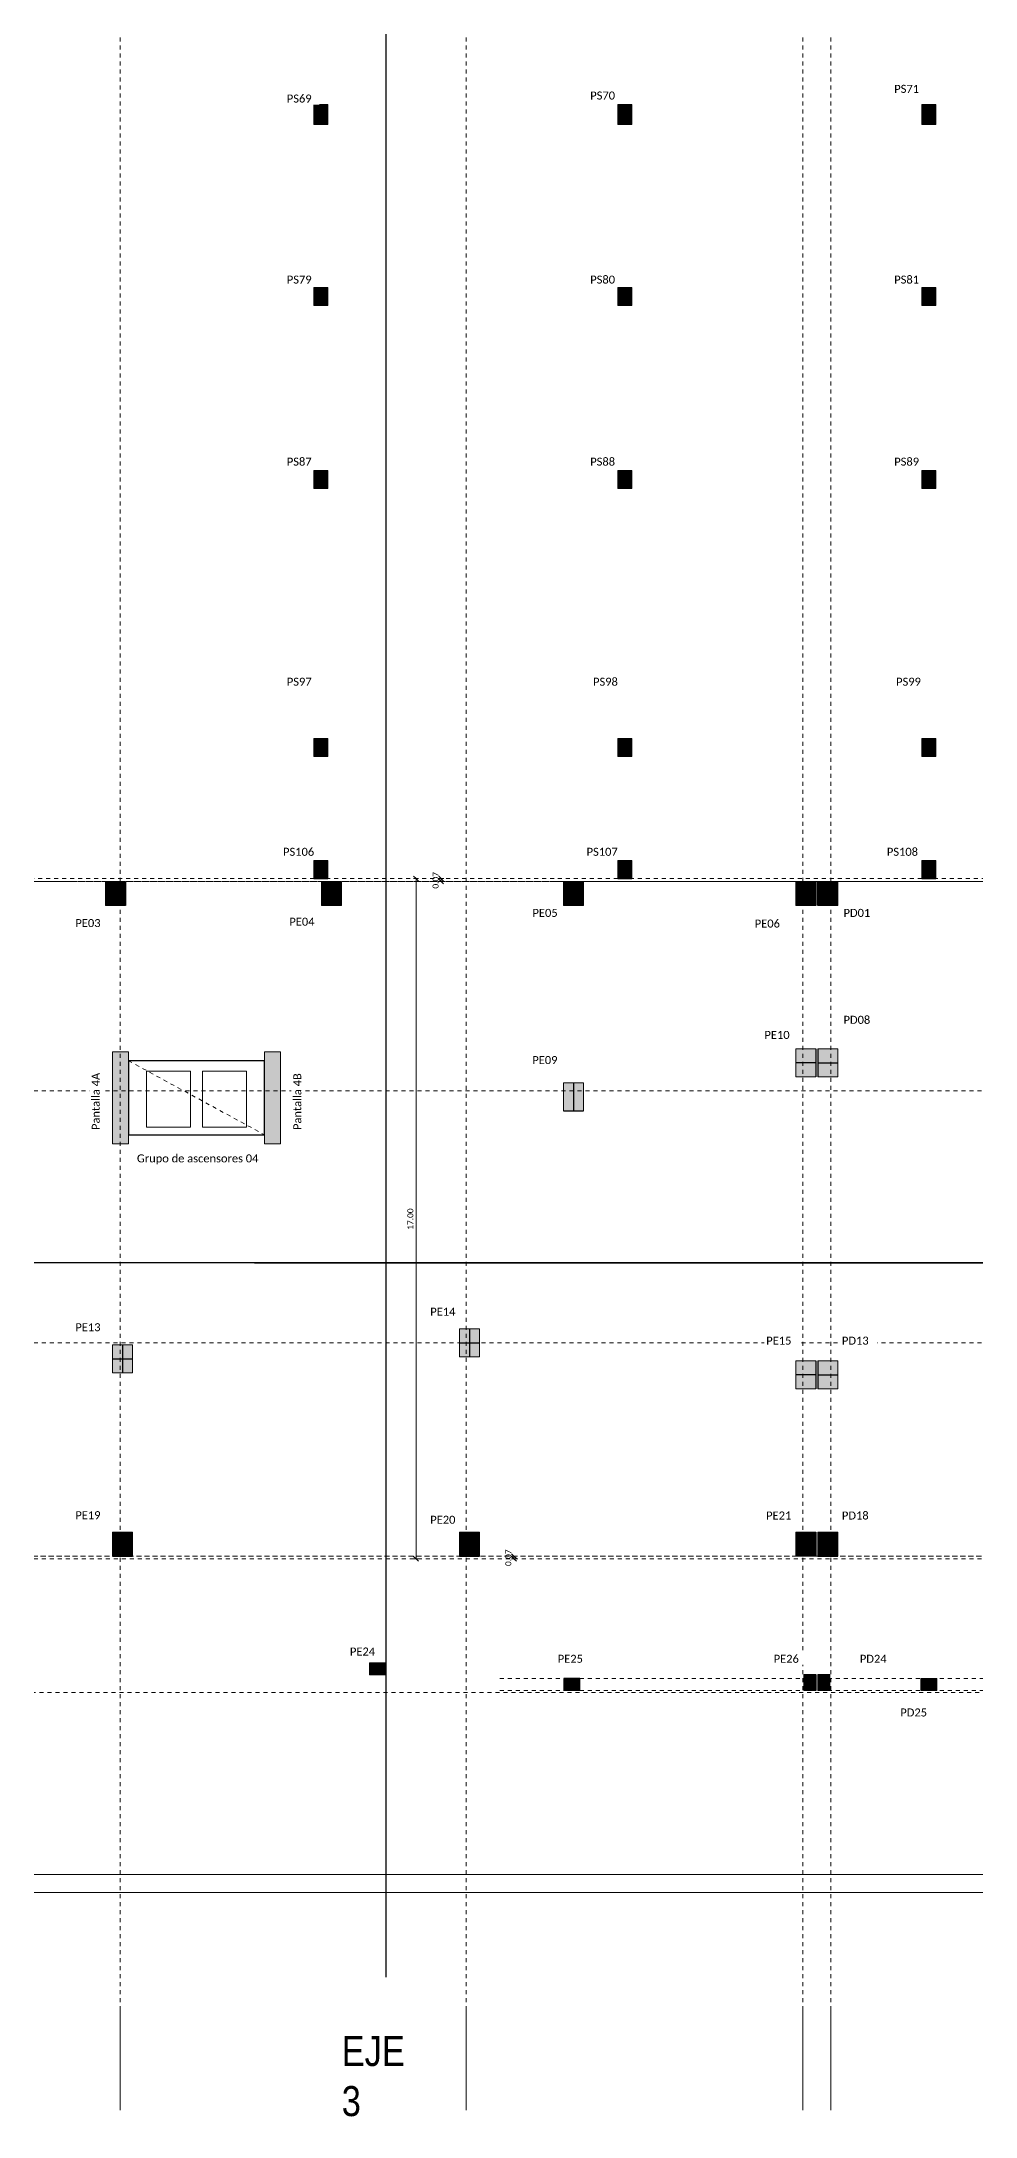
# Model space of a CAD drawing. Header units: millimetres. Extents: x -65 to 53, y -59 to 44.
# Drawn here: x -17.1 to 6.3, y -58.4 to -6.6 of the extents above; entities that cross this region are included whole.
import ezdxf

# ---------------------------------------------------------------- set-up
doc = ezdxf.new("R2010")
doc.units = ezdxf.units.MM
doc.linetypes.add('Trazo general', pattern=[0.001875, 0.00125, -0.000625])
for name, color, linetype, lineweight, true_color in [('0-AR-TXT-1', 5, 'Continuous', 5, 0x0000ff), ('0-AR-TXT-3', 7, 'Continuous', 5, 0xae3800), ('00-AUX-3', 5, 'Continuous', 5, 0x0000ff), ('00-AUX-5', 7, 'Continuous', 25, 0xff8000), ('00-AUX-6', 5, 'Trazo general', 5, 0x0000ff), ('00-AUX-7', 7, 'Trazo general', 5, 0xa80000), ('1-AR-PILARES-1', 7, 'Continuous', 5, 0xc0c0c0), ('CS-COTAS-1', 7, 'Continuous', 5, 0x544282), ('REJILLA-1', 7, 'Continuous', 5, 0x008080), ('REJILLA-2', 7, 'Trazo general', 5, 0x008080)]:
    doc.layers.add(name, color=color, linetype=linetype, lineweight=lineweight, true_color=true_color)
for name, color, linetype, lineweight in [('00-AUX-1', 7, 'Trazo general', 5), ('00-AUX-4', 7, 'Continuous', 5), ('1-AR-PILARES', 7, 'Continuous', 5), ('1-AR-VISTA', 7, 'Continuous', 5), ('CS-COTAS-100', 7, 'Continuous', 5)]:
    doc.layers.add(name, color=color, linetype=linetype, lineweight=lineweight)
doc.layers.add('EJES DE REPLANTEO', color=30, linetype='Continuous')
doc.styles.add('Calibri', font='calibri.ttf', dxfattribs={"height": 0.2})
doc.styles.add('Calibri_1', font='calibri.ttf', dxfattribs={"height": 0.15})
doc.styles.add('FS_Technic', font='technic_.ttf', dxfattribs={"height": 2.5})
doc.dimstyles.new('AIC_replanteo', dxfattribs={"dimscale": 0.3048, "dimtxt": 0.176602, "dimasz": 0.393701, "dimexe": 0.19685, "dimexo": 0.492126, "dimgap": 0.032808, "dimtad": 1, "dimrnd": 0.01, "dimzin": 0, "dimdsep": 46, "dimtxsty": 'Calibri_1', "dimblk1": 'OBLIQUE', "dimblk2": 'OBLIQUE', "dimsah": 1, "dimcen": 0.09, "dimazin": 0, "dimtfac": 1, "dimtdec": 4, "dimtix": 1, "dimtmove": 0, "dimatfit": 3, "dimfxl": 1, "dimtvp": 1, "dimtolj": 1, "dimtzin": 0, "dimarcsym": 2})

# ---------------------------------------------------------------- blocks, each defined once
blk = doc.blocks.new('DIMBLOCK24-Sótano 1- forjado 01 - STR')
at = {"layer": 'CS-COTAS-100', "color": 187, "lineweight": 15, "true_color": 0x544282, "transparency": 16777216}
for p, q in [((-7.709, -27.502), (-7.769, -27.442)), ((-7.709, -27.502), (-7.649, -27.562)), ((-7.709, -44.502), (-7.769, -44.442)), ((-7.709, -44.502), (-7.649, -44.562))]:
    blk.add_line(p, q, dxfattribs=at)
at = {"layer": 'CS-COTAS-100', "color": 187, "true_color": 0x544282, "transparency": 16777216}
for p, q in [((-7.709, -27.502), (-7.769, -27.502)), ((-7.709, -44.502), (-7.709, -27.502)), ((-7.709, -27.502), (-7.644, -27.502)), ((-7.709, -44.502), (-7.769, -44.502)), ((-7.709, -44.502), (-7.644, -44.502))]:
    blk.add_line(p, q, dxfattribs=at)
at = {"layer": 'CS-COTAS-100', "color": 0, "transparency": 16777216, "insert": (-7.927, -36.276), "char_height": 0.15, "width": 0.65661, "attachment_point": 1, "rotation": 90, "line_spacing_factor": 1.158048, "style": 'Calibri_1'}
blk.add_mtext('17.00', dxfattribs=at)
blk = doc.blocks.new('_Oblique')
at = {"color": 0, "linetype": 'ByBlock', "lineweight": -2}
blk.add_line((-0.5, -0.5), (0.5, 0.5), dxfattribs=at)
blk = doc.blocks.new('DIMBLOCK25-Sótano 1- forjado 01 - STR')
at = {"layer": 'CS-COTAS-100', "color": 187, "lineweight": 15, "true_color": 0x544282, "transparency": 16777216}
for p, q in [((-7.079, -27.502), (-7.139, -27.442)), ((-7.079, -27.572), (-7.139, -27.512)), ((-7.079, -27.502), (-7.019, -27.562)), ((-7.079, -27.572), (-7.019, -27.632))]:
    blk.add_line(p, q, dxfattribs=at)
at = {"layer": 'CS-COTAS-100', "color": 187, "true_color": 0x544282, "transparency": 16777216}
for p, q in [((-7.079, -27.502), (-7.139, -27.502)), ((-7.079, -27.572), (-7.139, -27.572)), ((-7.079, -27.572), (-7.079, -27.502)), ((-7.079, -27.502), (-7.014, -27.502)), ((-7.079, -27.572), (-7.014, -27.572))]:
    blk.add_line(p, q, dxfattribs=at)
at = {"layer": 'CS-COTAS-100', "color": 0, "transparency": 16777216, "insert": (-7.297, -27.75), "char_height": 0.15, "width": 0.5107, "attachment_point": 1, "rotation": 90, "line_spacing_factor": 1.158048, "style": 'Calibri_1'}
blk.add_mtext('0.07', dxfattribs=at)
blk = doc.blocks.new('DIMBLOCK26-Sótano 1- forjado 01 - STR')
at = {"layer": 'CS-COTAS-100', "color": 187, "lineweight": 15, "true_color": 0x544282, "transparency": 16777216}
for p, q in [((-5.261, -44.432), (-5.321, -44.372)), ((-5.261, -44.502), (-5.321, -44.442)), ((-5.261, -44.432), (-5.201, -44.492)), ((-5.261, -44.502), (-5.201, -44.562))]:
    blk.add_line(p, q, dxfattribs=at)
at = {"layer": 'CS-COTAS-100', "color": 187, "true_color": 0x544282, "transparency": 16777216}
for p, q in [((-5.261, -44.432), (-5.321, -44.432)), ((-5.261, -44.502), (-5.321, -44.502)), ((-5.261, -44.502), (-5.261, -44.432)), ((-5.261, -44.432), (-5.196, -44.432)), ((-5.261, -44.502), (-5.196, -44.502))]:
    blk.add_line(p, q, dxfattribs=at)
at = {"layer": 'CS-COTAS-100', "color": 0, "transparency": 16777216, "insert": (-5.479, -44.68), "char_height": 0.15, "width": 0.5107, "attachment_point": 1, "rotation": 90, "line_spacing_factor": 1.158048, "style": 'Calibri_1'}
blk.add_mtext('0.07', dxfattribs=at)
blk = doc.blocks.new('zw$7473')
at = {"layer": 'EJES DE REPLANTEO'}
for p, q in [((-27.948, -79.782), (-27.948, 15.611)), ((26.908, -61.93), (-62.197, -61.93)), ((-31.24, -61.93), (26.908, -61.93))]:
    blk.add_line(p, q, dxfattribs=at)
at = {"layer": 'EJES DE REPLANTEO', "insert": (-29.056, -81.255), "char_height": 0.75, "width": 0.59784, "attachment_point": 1, "style": 'FS_Technic'}
blk.add_mtext('EJE 3', dxfattribs=at)

msp = doc.modelspace()

# ---------------------------------------------------------------- hatches: boundary and pattern name
at = {"layer": '1-AR-PILARES-1'}
for points in [[(-9.91492, -8.65201), (-9.91492, -8.15201), (-10.26492, -8.15201), (-10.26492, -8.65201)], [(-2.31492, -8.65201), (-2.31492, -8.15201), (-2.66492, -8.15201), (-2.66492, -8.65201)], [(5.28508, -8.65201), (5.28508, -8.15201), (4.93508, -8.15201), (4.93508, -8.65201)], [(-10.26492, -13.17701), (-9.91492, -13.17701), (-9.91492, -12.72701), (-10.26492, -12.72701)], [(-2.66492, -13.17701), (-2.31492, -13.17701), (-2.31492, -12.72701), (-2.66492, -12.72701)], [(4.93508, -13.17701), (5.28508, -13.17701), (5.28508, -12.72701), (4.93508, -12.72701)], [(-10.26492, -17.75201), (-9.91492, -17.75201), (-9.91492, -17.30201), (-10.26492, -17.30201)], [(-2.66492, -17.75201), (-2.31492, -17.75201), (-2.31492, -17.30201), (-2.66492, -17.30201)], [(4.93508, -17.75201), (5.28508, -17.75201), (5.28508, -17.30201), (4.93508, -17.30201)], [(-9.91492, -24.45201), (-9.91492, -24.00201), (-10.26492, -24.00201), (-10.26492, -24.45201)], [(-2.31492, -24.45201), (-2.31492, -24.00201), (-2.66492, -24.00201), (-2.66492, -24.45201)], [(5.28508, -24.45201), (5.28508, -24.00201), (4.93508, -24.00201), (4.93508, -24.45201)], [(-9.91492, -27.50201), (-9.91492, -27.05201), (-10.26492, -27.05201), (-10.26492, -27.50201)], [(-2.31492, -27.50201), (-2.31492, -27.05201), (-2.66492, -27.05201), (-2.66492, -27.50201)], [(5.28508, -27.50201), (5.28508, -27.05201), (4.93508, -27.05201), (4.93508, -27.50201)], [(-15.47492, -28.17201), (-14.97492, -28.17201), (-14.97492, -27.57201), (-15.47492, -27.57201)], [(-10.07492, -28.17201), (-9.57492, -28.17201), (-9.57492, -27.57201), (-10.07492, -27.57201)], [(-4.01992, -28.17201), (-3.51992, -28.17201), (-3.51992, -27.57201), (-4.01992, -27.57201)], [(1.78508, -28.17201), (2.28508, -28.17201), (2.28508, -27.57201), (1.78508, -27.57201)], [(2.33508, -28.17201), (2.83508, -28.17201), (2.83508, -27.57201), (2.33508, -27.57201)], [(-15.29992, -34.12701), (-14.89992, -34.12701), (-14.89992, -31.82701), (-15.29992, -31.82701)], [(-11.49992, -34.12701), (-11.09992, -34.12701), (-11.09992, -31.82701), (-11.49992, -31.82701)], [(1.78508, -32.45201), (2.28508, -32.45201), (2.28508, -31.75201), (1.78508, -31.75201)], [(2.33508, -32.45201), (2.83508, -32.45201), (2.83508, -31.75201), (2.33508, -31.75201)], [(-4.01992, -33.30201), (-3.51992, -33.30201), (-3.51992, -32.60201), (-4.01992, -32.60201)], [(-6.61992, -39.45201), (-6.11992, -39.45201), (-6.11992, -38.75201), (-6.61992, -38.75201)], [(-15.29992, -39.85201), (-14.79992, -39.85201), (-14.79992, -39.15201), (-15.29992, -39.15201)], [(1.78508, -40.25201), (2.28508, -40.25201), (2.28508, -39.55201), (1.78508, -39.55201)], [(2.33508, -40.25201), (2.83508, -40.25201), (2.83508, -39.55201), (2.33508, -39.55201)], [(-14.79992, -44.43201), (-14.79992, -43.83201), (-15.29992, -43.83201), (-15.29992, -44.43201)], [(-6.61992, -44.43201), (-6.11992, -44.43201), (-6.11992, -43.83201), (-6.61992, -43.83201)], [(1.78508, -44.43201), (2.28508, -44.43201), (2.28508, -43.83201), (1.78508, -43.83201)], [(2.33508, -44.43201), (2.83508, -44.43201), (2.83508, -43.83201), (2.33508, -43.83201)], [(-8.47492, -47.40201), (-8.47492, -47.10201), (-8.87492, -47.10201), (-8.87492, -47.40201)], [(-3.61492, -47.79245), (-3.61492, -47.49245), (-4.01492, -47.49245), (-4.01492, -47.79245)], [(2.28508, -47.79201), (2.28508, -47.39201), (1.98508, -47.39201), (1.98508, -47.79201)], [(2.63508, -47.79201), (2.63508, -47.39201), (2.33508, -47.39201), (2.33508, -47.79201)], [(5.31008, -47.79201), (5.31008, -47.49201), (4.91008, -47.49201), (4.91008, -47.79201)]]:
    msp.add_hatch(color=256, dxfattribs=at).paths.add_polyline_path(points)

# ---------------------------------------------------------------- linework, layer by layer
at = {"layer": '00-AUX-1'}
for p, q in [((-11.49992, -32.05201), (-14.89992, -32.05201)), ((-14.89992, -32.05201), (-11.49992, -33.90201)), ((-14.89992, -33.90201), (-11.49992, -33.90201))]:
    msp.add_line(p, q, dxfattribs=at)
at = {"layer": '00-AUX-3'}
for p, q in [((-14.44992, -32.31422), (-13.34992, -32.31422)), ((-14.44992, -33.71422), (-14.44992, -32.31422)), ((-13.34992, -32.31422), (-13.34992, -33.71422)), ((-11.94992, -32.31422), (-13.04992, -32.31422)), ((-13.04992, -32.31422), (-13.04992, -33.71422)), ((-11.94992, -33.71422), (-11.94992, -32.31422)), ((-13.34992, -33.71422), (-14.44992, -33.71422)), ((-13.04992, -33.71422), (-11.94992, -33.71422))]:
    msp.add_line(p, q, dxfattribs=at)
at = {"layer": '00-AUX-4'}
for p, q in [((-31.16105, -52.84245), (43.26008, -52.84245)), ((-30.84001, -52.39245), (42.81008, -52.39245))]:
    msp.add_line(p, q, dxfattribs=at)
at = {"layer": '00-AUX-5'}
for p, q in [((-10.08992, -8.15201), (-10.08992, -8.65201)), ((-2.48992, -8.15201), (-2.48992, -8.65201)), ((5.11008, -8.15201), (5.11008, -8.65201)), ((-10.26492, -8.40201), (-9.91492, -8.40201)), ((-2.66492, -8.40201), (-2.31492, -8.40201)), ((4.93508, -8.40201), (5.28508, -8.40201)), ((-10.26492, -12.95201), (-9.91492, -12.95201)), ((-10.08992, -12.72701), (-10.08992, -13.17701)), ((-2.66492, -12.95201), (-2.31492, -12.95201)), ((-2.48992, -12.72701), (-2.48992, -13.17701)), ((4.93508, -12.95201), (5.28508, -12.95201)), ((5.11008, -12.72701), (5.11008, -13.17701)), ((-10.26492, -17.52701), (-9.91492, -17.52701)), ((-10.08992, -17.30201), (-10.08992, -17.75201)), ((-2.66492, -17.52701), (-2.31492, -17.52701)), ((-2.48992, -17.30201), (-2.48992, -17.75201)), ((4.93508, -17.52701), (5.28508, -17.52701)), ((5.11008, -17.30201), (5.11008, -17.75201)), ((-10.26492, -24.22701), (-9.91492, -24.22701)), ((-10.08992, -24.00201), (-10.08992, -24.45201)), ((-2.66492, -24.22701), (-2.31492, -24.22701)), ((-2.48992, -24.00201), (-2.48992, -24.45201)), ((4.93508, -24.22701), (5.28508, -24.22701)), ((5.11008, -24.00201), (5.11008, -24.45201)), ((-10.08992, -27.05201), (-10.08992, -27.50201)), ((-2.48992, -27.05201), (-2.48992, -27.50201)), ((5.11008, -27.05201), (5.11008, -27.50201)), ((-15.47492, -27.57201), (-14.97492, -27.57201)), ((-14.97492, -27.57201), (-14.97492, -28.17201)), ((-10.26492, -27.50201), (-9.91492, -27.50201)), ((-10.07492, -27.57201), (-9.57492, -27.57201)), ((-10.07492, -27.57201), (-10.07492, -28.17201)), ((-4.01992, -27.57201), (-3.51992, -27.57201)), ((-3.76992, -27.57201), (-3.76992, -28.17201)), ((-2.66492, -27.50201), (-2.31492, -27.50201)), ((1.78508, -27.57201), (2.28508, -27.57201)), ((2.28508, -27.57201), (2.28508, -28.17201)), ((2.33508, -28.17201), (2.33508, -27.57201)), ((2.33508, -27.57201), (2.83508, -27.57201)), ((4.93508, -27.50201), (5.28508, -27.50201)), ((-14.89992, -32.05201), (-14.89992, -33.90201)), ((-11.49992, -32.05201), (-14.89992, -32.05201)), ((-11.49992, -33.90201), (-11.49992, -32.05201)), ((2.28508, -32.10201), (1.78508, -32.10201)), ((2.28508, -31.75201), (2.28508, -32.45201)), ((2.33508, -31.75201), (2.33508, -32.45201)), ((2.33508, -32.10201), (2.83508, -32.10201)), ((-3.76992, -32.60201), (-3.76992, -33.30201)), ((-4.01992, -33.30201), (-3.51992, -33.30201)), ((-14.89992, -33.90201), (-11.49992, -33.90201)), ((-6.36992, -38.75201), (-6.36992, -39.45201)), ((-15.04992, -39.15201), (-15.04992, -39.85201)), ((-6.61992, -39.10201), (-6.11992, -39.10201)), ((-15.29992, -39.50201), (-14.79992, -39.50201)), ((2.28508, -39.90201), (1.78508, -39.90201)), ((2.28508, -39.55201), (2.28508, -40.25201)), ((2.33508, -39.55201), (2.33508, -40.25201)), ((2.33508, -39.90201), (2.83508, -39.90201)), ((-15.04992, -44.43201), (-15.04992, -43.83201)), ((-6.36992, -44.43201), (-6.36992, -43.83201)), ((2.28508, -43.83201), (2.28508, -44.43201)), ((2.33508, -43.83201), (2.33508, -44.43201)), ((-15.29992, -44.43201), (-14.79992, -44.43201)), ((-6.61992, -44.43201), (-6.11992, -44.43201)), ((2.28508, -44.43201), (1.77508, -44.43201)), ((2.33508, -44.43201), (2.83508, -44.43201)), ((-8.87492, -47.10201), (-8.87492, -47.40201)), ((-8.87492, -47.25201), (-8.47492, -47.25201)), ((-3.61406, -47.49245), (-4.01492, -47.49245)), ((-4.01492, -47.49245), (-4.01492, -47.79537)), ((2.28508, -47.39201), (2.28508, -47.79201)), ((2.33508, -47.39201), (2.33508, -47.79201)), ((4.91008, -47.49201), (5.31008, -47.49201)), ((5.11008, -47.49201), (5.11008, -47.79201)), ((2.28508, -47.79201), (1.98508, -47.79201)), ((2.63508, -47.79201), (2.33508, -47.79201))]:
    msp.add_line(p, q, dxfattribs=at)
at = {"layer": '00-AUX-6'}
for p, q in [((-32.55992, -27.50201), (26.26008, -27.50201)), ((-32.55992, -27.57201), (26.26008, -27.57201)), ((-33.90174, -44.43201), (43.26008, -44.43201)), ((-33.86711, -44.50201), (43.26008, -44.50201)), ((-32.12583, -47.84245), (43.54008, -47.84245)), ((43.26008, -52.84245), (-31.16105, -52.84245))]:
    msp.add_line(p, q, dxfattribs=at)
at = {"layer": '00-AUX-7'}
for p, q in [((-5.61492, -47.49245), (35.18508, -47.49245)), ((-5.61492, -47.79245), (35.18508, -47.79245))]:
    msp.add_line(p, q, dxfattribs=at)
at = {"layer": '1-AR-PILARES'}
for p, q in [((-10.26492, -8.15201), (-10.26492, -8.65201)), ((-9.91492, -8.15201), (-10.26492, -8.15201)), ((-9.91492, -8.65201), (-9.91492, -8.15201)), ((-2.66492, -8.15201), (-2.66492, -8.65201)), ((-2.31492, -8.15201), (-2.66492, -8.15201)), ((-2.31492, -8.65201), (-2.31492, -8.15201)), ((4.93508, -8.15201), (4.93508, -8.65201)), ((5.28508, -8.15201), (4.93508, -8.15201)), ((5.28508, -8.65201), (5.28508, -8.15201)), ((-10.26492, -8.65201), (-9.91492, -8.65201)), ((-2.66492, -8.65201), (-2.31492, -8.65201)), ((4.93508, -8.65201), (5.28508, -8.65201)), ((-10.26492, -12.72701), (-10.26492, -13.17701)), ((-9.91492, -12.72701), (-10.26492, -12.72701)), ((-9.91492, -13.17701), (-9.91492, -12.72701)), ((-2.66492, -12.72701), (-2.66492, -13.17701)), ((-2.31492, -12.72701), (-2.66492, -12.72701)), ((-2.31492, -13.17701), (-2.31492, -12.72701)), ((4.93508, -12.72701), (4.93508, -13.17701)), ((5.28508, -12.72701), (4.93508, -12.72701)), ((5.28508, -13.17701), (5.28508, -12.72701)), ((-10.26492, -13.17701), (-9.91492, -13.17701)), ((-2.66492, -13.17701), (-2.31492, -13.17701)), ((4.93508, -13.17701), (5.28508, -13.17701)), ((-10.26492, -17.30201), (-10.26492, -17.75201)), ((-9.91492, -17.30201), (-10.26492, -17.30201)), ((-9.91492, -17.75201), (-9.91492, -17.30201)), ((-2.66492, -17.30201), (-2.66492, -17.75201)), ((-2.31492, -17.30201), (-2.66492, -17.30201)), ((-2.31492, -17.75201), (-2.31492, -17.30201)), ((4.93508, -17.30201), (4.93508, -17.75201)), ((5.28508, -17.30201), (4.93508, -17.30201)), ((5.28508, -17.75201), (5.28508, -17.30201)), ((-10.26492, -17.75201), (-9.91492, -17.75201)), ((-2.66492, -17.75201), (-2.31492, -17.75201)), ((4.93508, -17.75201), (5.28508, -17.75201)), ((-10.26492, -24.00201), (-10.26492, -24.45201)), ((-9.91492, -24.00201), (-10.26492, -24.00201)), ((-9.91492, -24.45201), (-9.91492, -24.00201)), ((-2.66492, -24.00201), (-2.66492, -24.45201)), ((-2.31492, -24.00201), (-2.66492, -24.00201)), ((-2.31492, -24.45201), (-2.31492, -24.00201)), ((4.93508, -24.00201), (4.93508, -24.45201)), ((5.28508, -24.00201), (4.93508, -24.00201)), ((5.28508, -24.45201), (5.28508, -24.00201)), ((-10.26492, -24.45201), (-9.91492, -24.45201)), ((-2.66492, -24.45201), (-2.31492, -24.45201)), ((4.93508, -24.45201), (5.28508, -24.45201)), ((-10.26492, -27.05201), (-10.26492, -27.50201)), ((-9.91492, -27.05201), (-10.26492, -27.05201)), ((-9.91492, -27.50201), (-9.91492, -27.05201)), ((-2.66492, -27.05201), (-2.66492, -27.50201)), ((-2.31492, -27.05201), (-2.66492, -27.05201)), ((-2.31492, -27.50201), (-2.31492, -27.05201)), ((4.93508, -27.05201), (4.93508, -27.50201)), ((5.28508, -27.05201), (4.93508, -27.05201)), ((5.28508, -27.50201), (5.28508, -27.05201)), ((-15.47492, -27.57201), (-15.47492, -28.17201)), ((-14.97492, -27.57201), (-15.47492, -27.57201)), ((-14.97492, -28.17201), (-14.97492, -27.57201)), ((-10.26492, -27.50201), (-9.91492, -27.50201)), ((-9.57492, -27.57201), (-10.07492, -27.57201)), ((-10.07492, -27.57201), (-10.07492, -28.17201)), ((-9.57492, -28.17201), (-9.57492, -27.57201)), ((-4.01992, -27.57201), (-4.01992, -28.17201)), ((-3.51992, -27.57201), (-4.01992, -27.57201)), ((-3.51992, -28.17201), (-3.51992, -27.57201)), ((-2.66492, -27.50201), (-2.31492, -27.50201)), ((1.78508, -27.57201), (1.78508, -28.17201)), ((2.28508, -27.57201), (1.78508, -27.57201)), ((2.28508, -28.17201), (2.28508, -27.57201)), ((2.33508, -27.57201), (2.33508, -28.17201)), ((2.83508, -27.57201), (2.33508, -27.57201)), ((2.83508, -28.17201), (2.83508, -27.57201)), ((4.93508, -27.50201), (5.28508, -27.50201)), ((-15.47492, -28.17201), (-14.97492, -28.17201)), ((-10.07492, -28.17201), (-9.57492, -28.17201)), ((-4.01992, -28.17201), (-3.51992, -28.17201)), ((1.78508, -28.17201), (2.28508, -28.17201)), ((2.33508, -28.17201), (2.83508, -28.17201)), ((-15.29992, -31.82701), (-15.29992, -34.12701)), ((-14.89992, -31.82701), (-15.29992, -31.82701)), ((-14.89992, -34.12701), (-14.89992, -31.82701)), ((-11.49992, -31.82701), (-11.49992, -34.12701)), ((-11.09992, -31.82701), (-11.49992, -31.82701)), ((-11.09992, -34.12701), (-11.09992, -31.82701)), ((2.28508, -31.75201), (1.78508, -31.75201)), ((1.78508, -31.75201), (1.78508, -32.45201)), ((2.28508, -32.45201), (2.28508, -31.75201)), ((2.83508, -31.75201), (2.33508, -31.75201)), ((2.33508, -31.75201), (2.33508, -32.45201)), ((2.83508, -32.45201), (2.83508, -31.75201)), ((-3.51992, -32.60201), (-4.01992, -32.60201)), ((-4.01992, -32.60201), (-4.01992, -33.30201)), ((-3.51992, -33.30201), (-3.51992, -32.60201)), ((1.78508, -32.45201), (2.28508, -32.45201)), ((2.33508, -32.45201), (2.83508, -32.45201)), ((-4.01992, -33.30201), (-3.51992, -33.30201)), ((-15.29992, -34.12701), (-14.89992, -34.12701)), ((-11.49992, -34.12701), (-11.09992, -34.12701)), ((-6.11992, -38.75201), (-6.61992, -38.75201)), ((-6.61992, -38.75201), (-6.61992, -39.45201)), ((-6.11992, -39.45201), (-6.11992, -38.75201)), ((-15.29992, -39.15201), (-15.29992, -39.85201)), ((-14.79992, -39.15201), (-15.29992, -39.15201)), ((-14.79992, -39.85201), (-14.79992, -39.15201)), ((-15.29992, -39.85201), (-14.79992, -39.85201)), ((-6.61992, -39.45201), (-6.11992, -39.45201)), ((2.28508, -39.55201), (1.78508, -39.55201)), ((1.78508, -39.55201), (1.78508, -40.25201)), ((2.28508, -40.25201), (2.28508, -39.55201)), ((2.83508, -39.55201), (2.33508, -39.55201)), ((2.33508, -39.55201), (2.33508, -40.25201)), ((2.83508, -40.25201), (2.83508, -39.55201)), ((1.78508, -40.25201), (2.28508, -40.25201)), ((2.33508, -40.25201), (2.83508, -40.25201)), ((-14.79992, -43.83201), (-15.29992, -43.83201)), ((-15.29992, -43.83201), (-15.29992, -44.43201)), ((-14.79992, -44.43201), (-14.79992, -43.83201)), ((-6.11992, -43.83201), (-6.61992, -43.83201)), ((-6.61992, -43.83201), (-6.61992, -44.43201)), ((-6.11992, -44.43201), (-6.11992, -43.83201)), ((1.78508, -43.83201), (1.78508, -44.43201)), ((2.28508, -43.83201), (1.78508, -43.83201)), ((2.28508, -44.43201), (2.28508, -43.83201)), ((2.33508, -43.83201), (2.33508, -44.43201)), ((2.83508, -43.83201), (2.33508, -43.83201)), ((2.83508, -44.43201), (2.83508, -43.83201)), ((-15.29992, -44.43201), (-14.79992, -44.43201)), ((-6.61992, -44.43201), (-6.11992, -44.43201)), ((1.78508, -44.43201), (2.28508, -44.43201)), ((2.33508, -44.43201), (2.83508, -44.43201)), ((-8.47492, -47.10201), (-8.87492, -47.10201)), ((-8.87492, -47.10201), (-8.87492, -47.40201)), ((-8.47492, -47.40201), (-8.47492, -47.10201)), ((-8.87492, -47.40201), (-8.47492, -47.40201)), ((-3.61492, -47.49245), (-4.01492, -47.49245)), ((-4.01492, -47.49245), (-4.01492, -47.79245)), ((-3.61492, -47.79245), (-3.61492, -47.49245)), ((2.28508, -47.39201), (1.98508, -47.39201)), ((1.98508, -47.39201), (1.98508, -47.79201)), ((2.28508, -47.79201), (2.28508, -47.39201)), ((2.63508, -47.39201), (2.33508, -47.39201)), ((2.33508, -47.39201), (2.33508, -47.79201)), ((2.63508, -47.79201), (2.63508, -47.39201)), ((5.31008, -47.49201), (4.91008, -47.49201)), ((4.91008, -47.49201), (4.91008, -47.79201)), ((5.31008, -47.79201), (5.31008, -47.49201)), ((-4.01492, -47.79245), (-3.61492, -47.79245)), ((1.98508, -47.79201), (2.28508, -47.79201)), ((2.33508, -47.79201), (2.63508, -47.79201)), ((4.91008, -47.79201), (5.31008, -47.79201))]:
    msp.add_line(p, q, dxfattribs=at)
at = {"layer": '1-AR-VISTA'}
for p, q in [((-14.89992, -32.05201), (-11.49992, -32.05201)), ((-11.49992, -33.90201), (-14.89992, -33.90201)), ((-30.84001, -52.39245), (42.81008, -52.39245))]:
    msp.add_line(p, q, dxfattribs=at)
at = {"layer": 'REJILLA-1'}
for p, q in [((-15.10992, -58.27901), (-15.10992, -55.77901)), ((-6.45992, -58.27901), (-6.45992, -55.77901)), ((1.96008, -58.27901), (1.96008, -55.77901)), ((2.66008, -58.27901), (2.66008, -55.77901))]:
    msp.add_line(p, q, dxfattribs=at)
at = {"layer": 'REJILLA-2'}
for p, q in [((-15.10992, -55.77901), (-15.10992, 40.60006)), ((-6.45992, -55.77901), (-6.45992, 40.60006)), ((1.96008, -55.77901), (1.96008, 40.60006)), ((2.66008, -55.77901), (2.66008, 40.60006)), ((-33.27049, -27.57201), (48.77676, -27.57201)), ((-33.27049, -32.80201), (48.77676, -32.80201)), ((-33.27049, -39.10201), (48.77676, -39.10201)), ((-33.27049, -44.43201), (48.77676, -44.43201))]:
    msp.add_line(p, q, dxfattribs=at)

# ---------------------------------------------------------------- texts
at = {"layer": '0-AR-TXT-1', "char_height": 0.2, "attachment_point": 1, "style": 'Calibri', "bg_fill": 3, "box_fill_scale": 1.25, "bg_fill_color": 256, "bg_fill_true_color": 13158600, "bg_fill_transparency": 0}
for s, insert, width in [('PE03', (-16.22786, -28.51188), 0.76962), ('PE06', (0.76008, -28.52413), 0.76962), ('PD08', (2.97897, -30.92985), 0.8257381), ('PE09', (-4.80242, -31.93615), 0.76962), ('PE19', (-16.22786, -43.30998), 0.76962), ('PE25', (-4.16595, -46.89838), 0.76962), ('PD24', (3.38774, -46.89838), 0.8257381), ('PD25', (4.39879, -48.24008), 0.8257381)]:
    msp.add_mtext(s, dxfattribs=dict(at, insert=insert, width=width))
at = {"layer": '0-AR-TXT-3', "char_height": 0.2, "width": 0.7616031, "attachment_point": 1, "style": 'Calibri', "bg_fill": 3, "box_fill_scale": 1.25, "bg_fill_color": 256, "bg_fill_true_color": 13158600, "bg_fill_transparency": 0}
for s, insert in [('PS97', (-10.94076, -22.48053)), ('PS98', (-3.28332, -22.48053)), ('PS99', (4.29473, -22.48053))]:
    msp.add_mtext(s, dxfattribs=dict(at, insert=insert))

# ---------------------------------------------------------------- dimensions: what is measured, and where the dimension line sits
at = {"layer": 'CS-COTAS-1'}
for base, p1, p2, override, picture, middle in [((-7.70888, -27.50201), (-7.79374, -44.50201), (-7.79374, -27.50201), {"dimpost": '<>', "dimfxl": 17}, 'DIMBLOCK24-Sótano 1- forjado 01 - STR', (-7.79573, -36.00201)), ((-7.07876, -27.50201), (-7.16361, -27.57201), (-7.16361, -27.50201), {"dimpost": '<>', "dimfxl": 0.07}, 'DIMBLOCK25-Sótano 1- forjado 01 - STR', (-7.1656, -27.53701)), ((-5.26122, -44.43201), (-5.34607, -44.50201), (-5.34607, -44.43201), {"dimpost": '<>', "dimfxl": 0.07}, 'DIMBLOCK26-Sótano 1- forjado 01 - STR', (-5.34806, -44.46701))]:
    dim = msp.add_linear_dim(base=base, p1=p1, p2=p2, angle=90, dimstyle='AIC_replanteo', override=override, dxfattribs=at)
    dim.commit()
    dim.dimension.update_dxf_attribs({"geometry": picture, "text_midpoint": middle})

# ---------------------------------------------------------------- next in the draw order: texts
at = {"layer": '0-AR-TXT-1', "char_height": 0.2, "attachment_point": 1, "style": 'Calibri', "bg_fill": 3, "box_fill_scale": 1.25, "bg_fill_color": 256, "bg_fill_true_color": 13158600, "bg_fill_transparency": 0}
for s, insert, width in [('PE04', (-10.87786, -28.4777), 0.76962), ('PE05', (-4.79786, -28.2577), 0.76962), ('PD01', (2.97897, -28.2577), 0.8257381), ('PE10', (1.00258, -31.3077), 0.76962), ('Grupo de ascensores 04', (-14.68859, -34.39302), 3.7438806), ('PE14', (-7.35414, -38.22395), 0.76962), ('PE13', (-16.22786, -38.61255), 0.76962), ('PE15', (1.04671, -38.9477), 0.76962), ('PD13', (2.93897, -38.9477), 0.8257381), ('PE20', (-7.35414, -43.42395), 0.76962), ('PE21', (1.04466, -43.3177), 0.76962), ('PD18', (2.93897, -43.3177), 0.8257381), ('PE24', (-9.36279, -46.7169), 0.76962), ('PE26', (1.23405, -46.89838), 0.76962)]:
    msp.add_mtext(s, dxfattribs=dict(at, insert=insert, width=width))
at = {"layer": '0-AR-TXT-1', "char_height": 0.2, "attachment_point": 1, "rotation": 90, "style": 'Calibri', "bg_fill": 3, "box_fill_scale": 1.25, "bg_fill_color": 256, "bg_fill_true_color": 13158600, "bg_fill_transparency": 0}
for s, insert, width in [('Pantalla 4A', (-15.81885, -33.78363), 1.7637125), ('Pantalla 4B', (-10.77885, -33.78363), 1.7476787)]:
    msp.add_mtext(s, dxfattribs=dict(at, insert=insert, width=width))
at = {"layer": '0-AR-TXT-3', "char_height": 0.2, "attachment_point": 1, "style": 'Calibri', "bg_fill": 3, "box_fill_scale": 1.25, "bg_fill_color": 256, "bg_fill_true_color": 13158600, "bg_fill_transparency": 0}
for s, insert, width in [('PS71', (4.24756, -7.66416), 0.7616031), ('PS69', (-10.94076, -7.90625), 0.7616031), ('PS70', (-3.35395, -7.83053), 0.7616031), ('PS79', (-10.94076, -12.43053), 0.7616031), ('PS80', (-3.35395, -12.43053), 0.7616031), ('PS81', (4.24756, -12.43053), 0.7616031), ('PS87', (-10.94076, -16.98053), 0.7616031), ('PS88', (-3.35395, -16.98053), 0.7616031), ('PS89', (4.24756, -16.98053), 0.7616031), ('PS106', (-11.035, -26.73053), 0.9540081), ('PS107', (-3.44468, -26.73053), 0.9540081), ('PS108', (4.0634, -26.73053), 0.9540081)]:
    msp.add_mtext(s, dxfattribs=dict(at, insert=insert, width=width))

# ---------------------------------------------------------------- next in the draw order: block references
msp.add_blockref('zw$7473', (19.48854, 24.82822))

doc.saveas('drawing.dxf')
